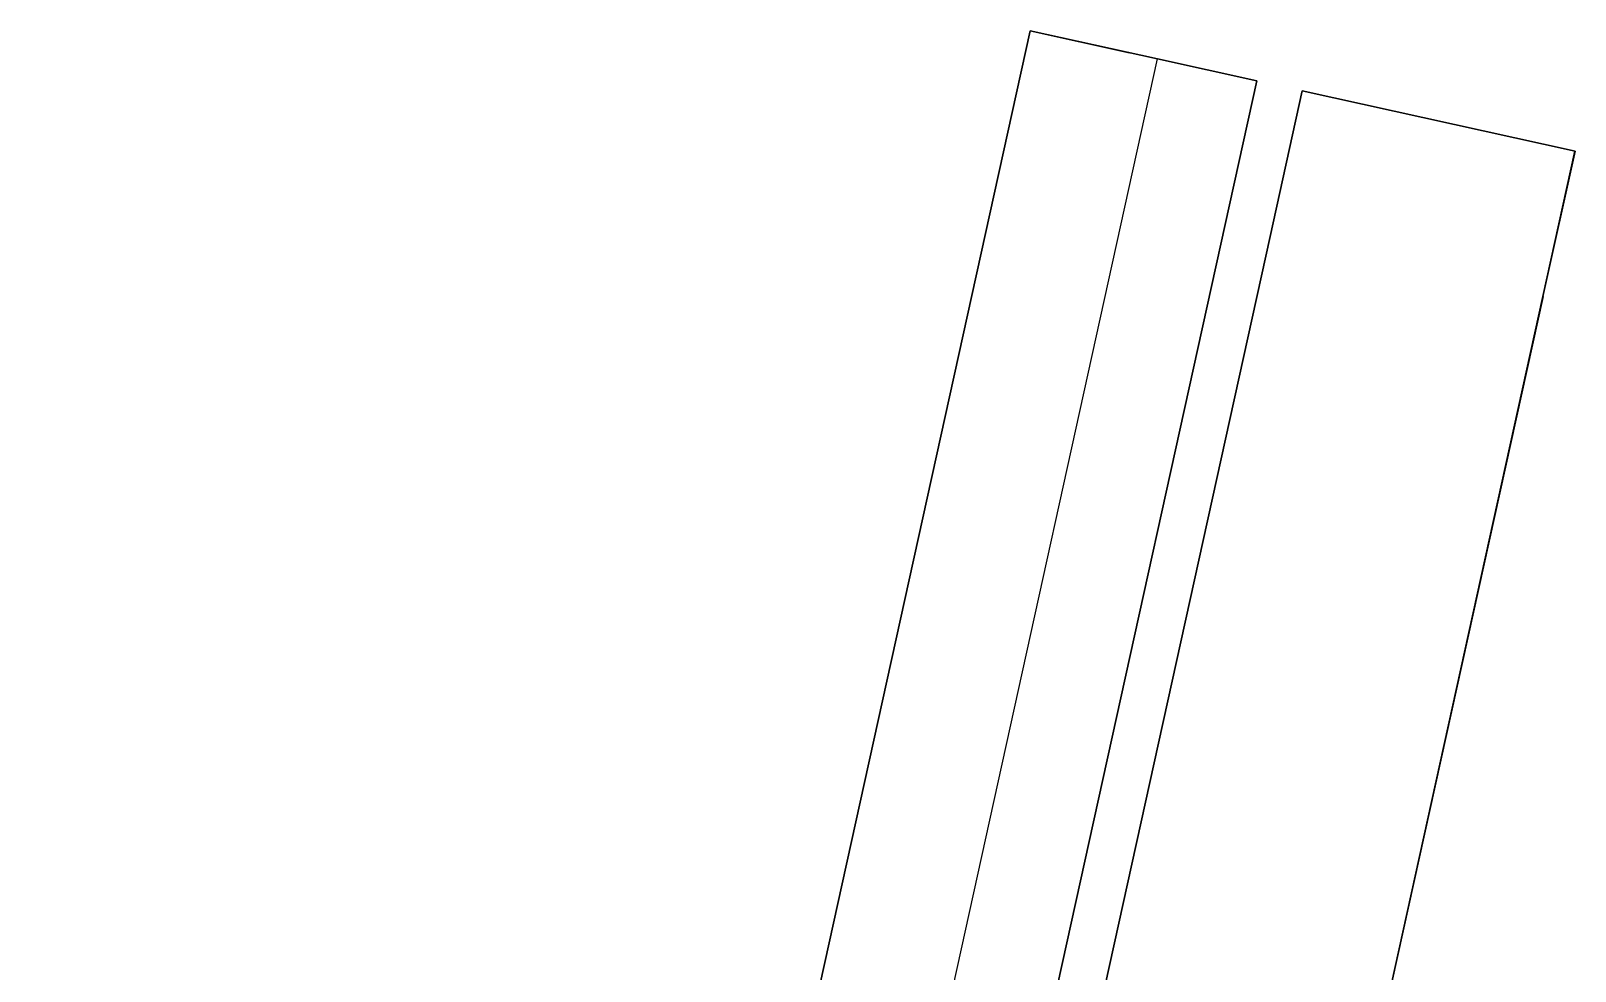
# Model space of a CAD drawing. Extents: x -43 to 90, y 6 to 81.
# Drawn here: x -17.546 to -16.716, y 73.705 to 74.209 of the extents above; entities that cross this region are included whole.
import ezdxf

# ---------------------------------------------------------------- set-up
doc = ezdxf.new("R2010")
doc.units = 0
doc.header["$LTSCALE"] = 0.1
doc.header["$MEASUREMENT"] = 0
doc.layers.add('cobertura nova', color=4, linetype='CONTINUOUS')

msp = doc.modelspace()

# ---------------------------------------------------------------- linework, layer by layer
at = {"layer": 'cobertura nova'}
for p, q in [((-17.54552, 71.77592), (-17.00902, 74.20948)), ((-17.00902, 74.20948), (-17.54552, 71.77592)), ((-16.94066, 74.19441), (-17.00902, 74.20948)), ((-17.00902, 74.20948), (-16.94066, 74.19441)), ((-17.00902, 74.20948), (-17.00902, 74.20948)), ((-16.9557, 74.19773), (-17.00902, 74.20948)), ((-17.00902, 74.20948), (-17.00902, 74.20948)), ((-17.00902, 74.20948), (-17.00902, 74.20948)), ((-17.00902, 74.20948), (-17.00902, 74.20948)), ((-17.00902, 74.20948), (-17.00902, 74.20948)), ((-16.97646, 74.2023), (-17.00902, 74.20948)), ((-17.00902, 74.20948), (-17.00902, 74.20948)), ((-17.00902, 74.20948), (-17.00902, 74.20948)), ((-17.00902, 74.20948), (-17.00902, 74.20948)), ((-17.00901, 74.20948), (-17.00901, 74.20948)), ((-17.00901, 74.20948), (-16.95569, 74.19773)), ((-16.95569, 74.19773), (-17.00901, 74.20948)), ((-17.00901, 74.20948), (-17.00901, 74.20948)), ((-17.00901, 74.20948), (-17.00901, 74.20948)), ((-17.00901, 74.20948), (-16.95569, 74.19773)), ((-16.95569, 74.19773), (-17.00901, 74.20948)), ((-17.00901, 74.20948), (-17.00901, 74.20948)), ((-17.00901, 74.20948), (-17.00901, 74.20948)), ((-17.00901, 74.20948), (-17.00901, 74.20948)), ((-17.00901, 74.20948), (-17.00901, 74.20948)), ((-16.9557, 74.19773), (-17.00901, 74.20948)), ((-17.00901, 74.20948), (-17.00901, 74.20948)), ((-17.00901, 74.20948), (-17.00901, 74.20948)), ((-17.00901, 74.20948), (-17.00901, 74.20948)), ((-17.00901, 74.20948), (-17.00901, 74.20948)), ((-16.95568, 74.19773), (-17.009, 74.20948)), ((-17.009, 74.20948), (-17.009, 74.20948)), ((-17.009, 74.20948), (-17.009, 74.20948)), ((-16.95568, 74.19773), (-17.009, 74.20948)), ((-17.009, 74.20948), (-17.009, 74.20948)), ((-17.009, 74.20948), (-17.009, 74.20948)), ((-17.009, 74.20948), (-17.009, 74.20948)), ((-17.009, 74.20948), (-16.95568, 74.19773)), ((-16.95568, 74.19773), (-17.009, 74.20948)), ((-17.009, 74.20948), (-17.009, 74.20948)), ((-17.009, 74.20948), (-17.009, 74.20948)), ((-16.95569, 74.19773), (-17.009, 74.20948)), ((-17.009, 74.20948), (-17.009, 74.20948)), ((-16.94063, 74.19441), (-17.00899, 74.20948)), ((-17.00899, 74.20948), (-17.00899, 74.20948)), ((-17.00899, 74.20948), (-16.95567, 74.19773)), ((-17.00899, 74.20948), (-17.00899, 74.20948)), ((-16.95567, 74.19773), (-17.00899, 74.20948)), ((-16.95567, 74.19773), (-17.00899, 74.20948)), ((-17.00899, 74.20948), (-17.00899, 74.20948)), ((-17.00899, 74.20948), (-17.00899, 74.20948)), ((-17.00899, 74.20948), (-17.00899, 74.20948)), ((-16.95568, 74.19773), (-17.00899, 74.20948)), ((-17.00899, 74.20948), (-17.00899, 74.20948)), ((-17.00899, 74.20948), (-17.00899, 74.20948)), ((-17.00899, 74.20948), (-17.00899, 74.20948)), ((-17.00899, 74.20948), (-17.00899, 74.20948)), ((-16.95569, 74.19773), (-16.9557, 74.19773)), ((-16.9557, 74.19773), (-16.95569, 74.19773)), ((-16.9557, 74.19773), (-16.9557, 74.19773)), ((-16.95569, 74.19773), (-16.9557, 74.19773)), ((-16.9557, 74.19773), (-16.9557, 74.19773)), ((-16.9557, 74.19773), (-16.9557, 74.19773)), ((-16.9557, 74.19773), (-16.9557, 74.19773)), ((-16.9557, 74.19773), (-16.9557, 74.19773)), ((-16.9557, 74.19773), (-16.9557, 74.19773)), ((-16.9557, 74.19773), (-16.9557, 74.19773)), ((-16.9557, 74.19773), (-16.9557, 74.19773)), ((-16.95568, 74.19773), (-16.95569, 74.19772)), ((-16.95569, 74.19773), (-16.95569, 74.19772)), ((-16.95569, 74.19773), (-16.95569, 74.19773)), ((-16.95569, 74.19773), (-16.95569, 74.19772)), ((-16.95569, 74.19773), (-16.95569, 74.19773)), ((-16.95569, 74.19772), (-16.95569, 74.19773)), ((-16.95569, 74.19773), (-16.95569, 74.19773)), ((-16.95569, 74.19773), (-16.95569, 74.19773)), ((-16.95569, 74.19773), (-16.95569, 74.19773)), ((-16.95569, 74.19773), (-16.95569, 74.19773)), ((-16.95569, 74.19773), (-16.95569, 74.19773)), ((-16.95569, 74.19773), (-16.95569, 74.19773)), ((-16.95569, 74.19773), (-16.95569, 74.19773)), ((-16.95569, 74.19773), (-16.95569, 74.19773)), ((-16.95568, 74.19772), (-16.95567, 74.19773)), ((-16.95567, 74.19773), (-16.95568, 74.19772)), ((-16.95568, 74.19773), (-16.95567, 74.19773)), ((-16.95568, 74.19773), (-16.95568, 74.19772)), ((-16.95567, 74.19773), (-16.95568, 74.19773)), ((-16.95568, 74.19772), (-16.95568, 74.19773)), ((-16.95568, 74.19772), (-16.95568, 74.19773)), ((-16.95568, 74.19773), (-16.95568, 74.19773)), ((-16.95568, 74.19773), (-16.95568, 74.19772)), ((-16.95568, 74.19773), (-16.95568, 74.19773)), ((-16.95568, 74.19772), (-16.95568, 74.19773)), ((-16.95568, 74.19773), (-16.95568, 74.19772)), ((-16.95568, 74.19773), (-16.95568, 74.19773)), ((-16.95568, 74.19773), (-16.95568, 74.19772)), ((-16.95568, 74.19772), (-16.95568, 74.19773)), ((-16.95568, 74.19772), (-16.95568, 74.19773)), ((-16.95567, 74.19773), (-16.95567, 74.19772)), ((-16.95567, 74.19772), (-16.95567, 74.19773)), ((-16.95567, 74.19772), (-16.95567, 74.19773)), ((-16.95567, 74.19773), (-16.95567, 74.19773)), ((-16.95567, 74.19773), (-16.95567, 74.19773)), ((-16.95567, 74.19773), (-16.95567, 74.19772)), ((-16.95567, 74.19772), (-16.95567, 74.19773)), ((-16.95567, 74.19773), (-16.95567, 74.19773)), ((-17.48419, 71.72896), (-16.94066, 74.19441)), ((-16.94066, 74.19441), (-16.88735, 74.18266)), ((-16.88734, 74.18266), (-16.94066, 74.19441)), ((-16.94066, 74.19441), (-16.94066, 74.19441)), ((-16.94066, 74.19441), (-16.94066, 74.19441)), ((-16.94066, 74.19441), (-16.88734, 74.18266)), ((-16.94066, 74.19441), (-16.94066, 74.19441)), ((-16.94066, 74.19441), (-16.94066, 74.19441)), ((-16.94066, 74.19441), (-16.94066, 74.19441)), ((-16.94066, 74.19441), (-16.94066, 74.19441)), ((-16.94066, 74.19441), (-16.94066, 74.19441)), ((-16.94066, 74.19441), (-16.94066, 74.19441)), ((-16.94065, 74.19441), (-16.88733, 74.18266)), ((-16.94065, 74.19441), (-16.94065, 74.19441)), ((-16.94065, 74.19441), (-16.94065, 74.19441)), ((-16.94065, 74.19441), (-16.94065, 74.19441)), ((-16.94065, 74.19441), (-16.94065, 74.19441)), ((-16.94065, 74.19441), (-16.94065, 74.19441)), ((-16.94065, 74.19441), (-16.88733, 74.18266)), ((-16.94065, 74.19441), (-16.94065, 74.19441)), ((-16.94065, 74.19441), (-16.94065, 74.19441)), ((-16.94065, 74.19441), (-16.94065, 74.19441)), ((-16.94065, 74.19441), (-16.88733, 74.18266)), ((-16.94065, 74.19441), (-16.94065, 74.19441)), ((-16.88734, 74.18266), (-16.94065, 74.19441)), ((-16.94065, 74.19441), (-16.94065, 74.19441)), ((-16.94065, 74.19441), (-16.88734, 74.18266)), ((-16.94065, 74.19441), (-16.94065, 74.19441)), ((-16.94064, 74.19441), (-16.88732, 74.18266)), ((-16.94064, 74.19441), (-16.94064, 74.19441)), ((-16.88732, 74.18266), (-16.94064, 74.19441)), ((-16.94064, 74.19441), (-16.94064, 74.19441)), ((-16.94064, 74.19441), (-16.88732, 74.18266)), ((-16.94064, 74.19441), (-16.94064, 74.19441)), ((-16.88733, 74.18266), (-16.94064, 74.19441)), ((-16.94064, 74.19441), (-16.94064, 74.19441)), ((-16.94064, 74.19441), (-16.88733, 74.18266)), ((-16.94064, 74.19441), (-16.94064, 74.19441)), ((-16.94064, 74.19441), (-16.94064, 74.19441)), ((-16.94064, 74.19441), (-16.94064, 74.19441)), ((-16.94064, 74.19441), (-16.94064, 74.19441)), ((-16.94063, 74.19441), (-16.94063, 74.19441)), ((-16.94063, 74.19441), (-16.88731, 74.18266)), ((-16.94063, 74.19441), (-16.94063, 74.19441)), ((-16.94063, 74.19441), (-16.94063, 74.19441)), ((-16.94063, 74.19441), (-16.94063, 74.19441)), ((-16.94063, 74.19441), (-16.94063, 74.19441)), ((-16.94063, 74.19441), (-16.88731, 74.18266)), ((-16.94063, 74.19441), (-16.94063, 74.19441)), ((-16.94063, 74.19441), (-16.94063, 74.19441)), ((-16.94063, 74.19441), (-16.94063, 74.19441)), ((-16.94063, 74.19441), (-16.88732, 74.18266)), ((-16.94063, 74.19441), (-16.94063, 74.19441)), ((-16.88732, 74.18266), (-16.94063, 74.19441)), ((-16.94063, 74.19441), (-16.94063, 74.19441)), ((-17.43636, 71.69233), (-16.88735, 74.18266)), ((-16.88734, 74.18266), (-17.43636, 71.69233)), ((-17.43636, 71.69233), (-16.88734, 74.18266)), ((-16.88734, 74.18266), (-17.43636, 71.69233)), ((-16.88735, 74.18266), (-17.43636, 71.69233)), ((-17.43635, 71.69232), (-16.88733, 74.18266)), ((-16.88733, 74.18266), (-17.43635, 71.69232)), ((-16.88733, 74.18266), (-17.43635, 71.69232)), ((-16.88734, 74.18266), (-17.43635, 71.69232)), ((-16.88734, 74.18266), (-17.43635, 71.69233)), ((-16.88734, 74.18266), (-17.43635, 71.69233)), ((-17.43635, 71.69232), (-16.88733, 74.18265)), ((-17.43635, 71.69232), (-16.88734, 74.18265)), ((-17.43635, 71.69232), (-16.88734, 74.18265)), ((-17.43635, 71.69232), (-16.88734, 74.18265)), ((-17.43635, 71.69233), (-16.88734, 74.18265)), ((-17.43635, 71.69233), (-16.88734, 74.18265)), ((-17.43635, 71.69232), (-16.88733, 74.18264)), ((-16.88732, 74.18266), (-17.43634, 71.69231)), ((-16.88732, 74.18266), (-17.43634, 71.69231)), ((-16.88732, 74.18266), (-17.43634, 71.69232)), ((-16.88732, 74.18266), (-17.43634, 71.69232)), ((-16.88732, 74.18266), (-17.43634, 71.69232)), ((-16.88733, 74.18266), (-17.43634, 71.69232)), ((-17.43634, 71.69232), (-16.88733, 74.18266)), ((-16.88733, 74.18266), (-17.43634, 71.69232)), ((-17.43634, 71.69232), (-16.88733, 74.18264)), ((-17.43634, 71.69232), (-16.88733, 74.18264)), ((-17.43634, 71.69232), (-16.88733, 74.18264)), ((-17.43634, 71.69232), (-16.88733, 74.18264)), ((-17.43634, 71.69231), (-16.88732, 74.18263)), ((-17.43634, 71.69231), (-16.88733, 74.18263)), ((-16.88731, 74.18266), (-17.43633, 71.69231)), ((-16.88731, 74.18266), (-17.43633, 71.69231)), ((-17.43633, 71.69231), (-16.88732, 74.18263)), ((-16.88732, 74.18263), (-17.43633, 71.69231)), ((-17.43633, 71.69231), (-16.88732, 74.18263)), ((-17.43633, 71.69231), (-16.88732, 74.18263)), ((-16.88732, 74.18263), (-17.43633, 71.69231)), ((-17.43633, 71.69231), (-16.88732, 74.18263)), ((-16.88734, 74.18266), (-16.88735, 74.18266)), ((-16.88735, 74.18266), (-16.88735, 74.18266)), ((-16.88735, 74.18266), (-16.88735, 74.18266)), ((-16.88735, 74.18266), (-16.88734, 74.18266)), ((-16.88735, 74.18266), (-16.88735, 74.18266)), ((-16.88735, 74.18266), (-16.88735, 74.18266)), ((-16.88734, 74.18266), (-16.88734, 74.18265)), ((-16.88734, 74.18265), (-16.88734, 74.18266)), ((-16.88734, 74.18265), (-16.88733, 74.18266)), ((-16.88734, 74.18265), (-16.88733, 74.18266)), ((-16.88734, 74.18265), (-16.88734, 74.18266)), ((-16.88734, 74.18265), (-16.88734, 74.18266)), ((-16.88734, 74.18265), (-16.88734, 74.18266)), ((-16.88734, 74.18266), (-16.88734, 74.18266)), ((-16.88734, 74.18266), (-16.88734, 74.18266)), ((-16.88734, 74.18266), (-16.88734, 74.18266)), ((-16.88734, 74.18266), (-16.88734, 74.18266)), ((-16.88733, 74.18265), (-16.88734, 74.18265)), ((-16.88734, 74.18265), (-16.88734, 74.18265)), ((-16.88734, 74.18265), (-16.88734, 74.18265)), ((-16.88734, 74.18265), (-16.88734, 74.18265)), ((-16.88734, 74.18265), (-16.88734, 74.18265)), ((-16.88734, 74.18265), (-16.88734, 74.18265)), ((-16.88734, 74.18264), (-16.88733, 74.18264)), ((-16.88733, 74.18263), (-16.88732, 74.18266)), ((-16.88733, 74.18264), (-16.88732, 74.18266)), ((-16.88733, 74.18264), (-16.88732, 74.18266)), ((-16.88733, 74.18264), (-16.88733, 74.18266)), ((-16.88733, 74.18264), (-16.88733, 74.18266)), ((-16.88733, 74.18266), (-16.88732, 74.18266)), ((-16.88733, 74.18266), (-16.88733, 74.18266)), ((-16.88733, 74.18264), (-16.88733, 74.18266)), ((-16.88733, 74.18266), (-16.88733, 74.18266)), ((-16.88733, 74.18266), (-16.88733, 74.18266)), ((-16.88733, 74.18265), (-16.88733, 74.18266)), ((-16.88733, 74.18266), (-16.88733, 74.18266)), ((-16.88733, 74.18266), (-16.88733, 74.18266)), ((-16.88733, 74.18266), (-16.88733, 74.18266)), ((-16.88733, 74.18266), (-16.88733, 74.18266)), ((-16.88733, 74.18264), (-16.88733, 74.18265)), ((-16.88733, 74.18263), (-16.88733, 74.18264)), ((-16.88733, 74.18264), (-16.88733, 74.18264)), ((-16.88733, 74.18264), (-16.88733, 74.18264)), ((-16.88733, 74.18264), (-16.88733, 74.18264)), ((-16.88733, 74.18264), (-16.88733, 74.18264)), ((-16.88733, 74.18264), (-16.88733, 74.18264)), ((-16.88732, 74.18263), (-16.88733, 74.18263)), ((-16.88732, 74.18263), (-16.88731, 74.18266)), ((-16.88732, 74.18263), (-16.88732, 74.18266)), ((-16.88732, 74.18266), (-16.88732, 74.18266)), ((-16.88731, 74.18266), (-16.88732, 74.18263)), ((-16.88732, 74.18263), (-16.88732, 74.18266)), ((-16.88732, 74.18266), (-16.88732, 74.18266)), ((-16.88732, 74.18263), (-16.88732, 74.18263)), ((-16.88732, 74.18263), (-16.88732, 74.18263)), ((-16.88732, 74.18263), (-16.88732, 74.18263)), ((-16.88732, 74.18263), (-16.88732, 74.18263)), ((-16.88732, 74.18263), (-16.88732, 74.18263)), ((-16.88732, 74.18263), (-16.88732, 74.18263)), ((-16.88732, 74.18263), (-16.88732, 74.18263)), ((-16.88732, 74.18263), (-16.88732, 74.18263)), ((-16.88731, 74.18266), (-16.88731, 74.18266)), ((-16.88731, 74.18266), (-16.88731, 74.18266)), ((-16.88731, 74.18266), (-16.88731, 74.18266)), ((-16.88731, 74.18266), (-16.88731, 74.18266)), ((-16.86295, 74.17728), (-16.88018, 74.09916)), ((-16.88015, 74.09915), (-16.86293, 74.17728)), ((-16.8629, 74.17728), (-16.86295, 74.17728)), ((-16.86295, 74.17728), (-16.86295, 74.17728)), ((-16.86293, 74.17728), (-16.71645, 74.14498)), ((-16.71645, 74.14498), (-16.86293, 74.17727)), ((-16.86292, 74.17727), (-16.8629, 74.17728)), ((-16.86291, 74.17727), (-16.8629, 74.17728)), ((-16.8629, 74.17728), (-16.8629, 74.17728)), ((-16.71642, 74.14498), (-16.8629, 74.17728)), ((-16.8629, 74.17728), (-16.8629, 74.17727)), ((-16.8629, 74.17728), (-16.71642, 74.14498)), ((-16.8629, 74.17728), (-16.8629, 74.17728)), ((-16.73371, 74.06687), (-16.71648, 74.14499)), ((-16.71645, 74.14498), (-16.73367, 74.06686)), ((-16.71643, 74.14499), (-16.73366, 74.06686)), ((-16.73364, 74.06686), (-16.71642, 74.14498)), ((-16.71648, 74.14499), (-16.71643, 74.14499)), ((-16.71642, 74.14498), (-16.71645, 74.14498)), ((-16.71645, 74.14498), (-16.71645, 74.14498)), ((-16.71643, 74.14499), (-16.71643, 74.14499)), ((-16.71642, 74.14498), (-16.71642, 74.14498)), ((-16.88018, 74.09916), (-17.41447, 71.67557)), ((-17.41446, 71.67556), (-16.88015, 74.09915)), ((-16.88015, 74.09915), (-17.41446, 71.67556)), ((-17.28307, 71.57494), (-16.73371, 74.06687)), ((-16.73367, 74.06686), (-17.28304, 71.57492)), ((-16.73367, 74.06686), (-17.28304, 71.57492)), ((-17.28304, 71.57492), (-16.73367, 74.06686)), ((-17.28301, 71.5749), (-16.73364, 74.06686)), ((-17.28301, 71.5749), (-16.73364, 74.06686)), ((-16.73364, 74.06686), (-17.28301, 71.5749)), ((-16.73364, 74.06686), (-16.73367, 74.06687)), ((-16.73367, 74.06687), (-16.73364, 74.06686)), ((-16.73364, 74.06686), (-16.73367, 74.06686)), ((-16.73367, 74.06686), (-16.73367, 74.06686)), ((-16.73367, 74.06686), (-16.73364, 74.06686)), ((-16.73367, 74.06686), (-16.73367, 74.06686))]:
    msp.add_line(p, q, dxfattribs=at)

doc.saveas('drawing.dxf')
